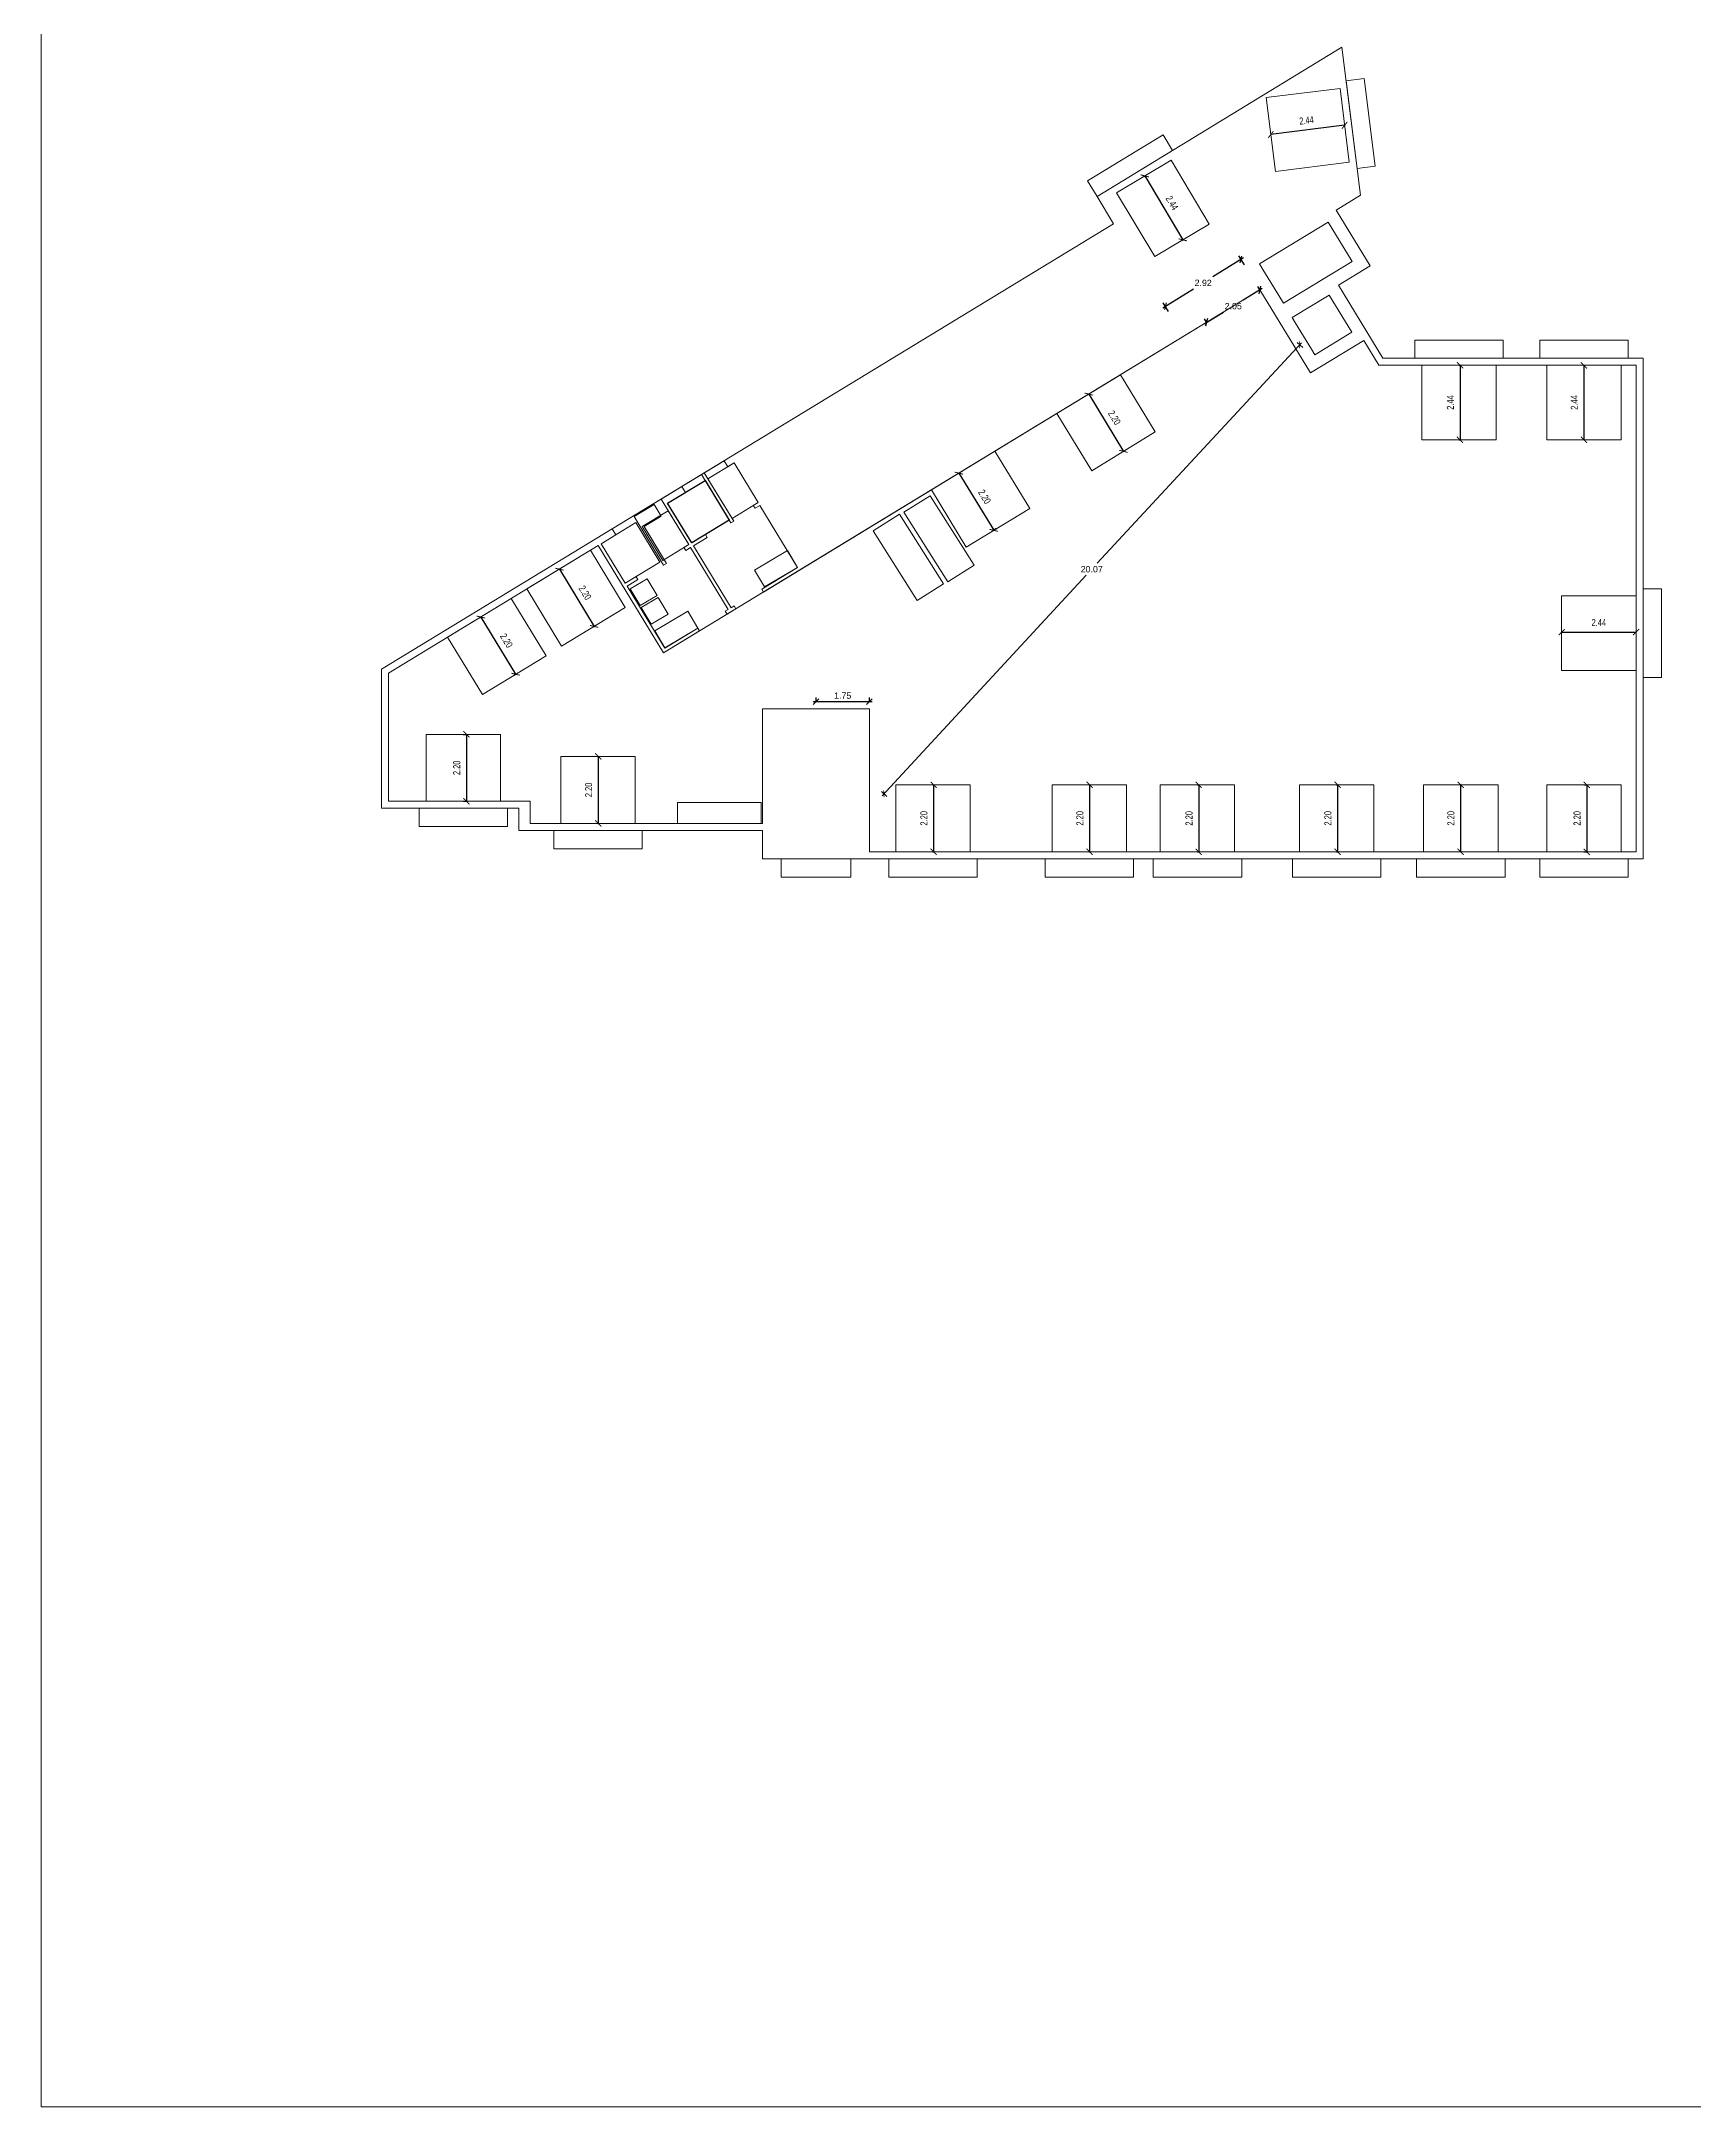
# Model space of a CAD drawing. Header units: metres. Extents: x 0 to 413, y 0 to 124.
# Drawn here: x 201.1 to 255.3, y 1.6 to 69.4 of the extents above; entities that cross this region are included whole.
import ezdxf

# ---------------------------------------------------------------- set-up
doc = ezdxf.new("R2010")
doc.units = ezdxf.units.M
doc.header["$LTSCALE"] = 0.5
doc.header["$MEASUREMENT"] = 0
for name, color, linetype in [('BLK_1_FLR_1_AC_ROOM_1', 117, 'Continuous'), ('BLK_1_FLR_1_BLT_UP_AREA', 1, 'Continuous'), ('BLK_1_FLR_1_CARPET_AREA', 10, 'Continuous'), ('BLK_1_FLR_1_CHAJJA', 6, 'Continuous'), ('BLK_1_FLR_1_EXIT_WIDTH_DOOR', 2, 'Continuous'), ('BLK_1_FLR_1_LIFT_1', 30, 'Continuous'), ('BLK_1_FLR_1_URINAL', 235, 'Continuous'), ('BLK_1_FLR_1_WATER_CLOSET', 223, 'Continuous'), ('BLK_1_FLR_1_WC_BATH', 223, 'Continuous'), ('BLK_1_FLR_2_CARPET_AREA', 10, 'Continuous'), ('DIM', 5, 'Continuous'), ('PATH_WAY', 7, 'Continuous')]:
    doc.layers.add(name, color=color, linetype=linetype)
for name, color, linetype, lineweight in [('BLK_1_FLR_1_ACROOM_1_LIGHT_VENTILATION_1', 232, 'Continuous', 0), ('BLK_1_FLR_1_ACROOM_1_LIGHT_VENTILATION_5', 232, 'Continuous', 0), ('BLK_1_FLR_1_DRINKING_WATER', 7, 'Continuous', 5), ('BLK_1_FLR_1_WASH', 243, 'Continuous', 5), ('DIST_EXIT', 7, 'Continuous', 0)]:
    doc.layers.add(name, color=color, linetype=linetype, lineweight=lineweight)
doc.styles.add('Arial-Bold', font='times.ttf')
doc.styles.add('DIM 100', font='ARIALN.TTF', dxfattribs={"width": 0.85, "height": 0.23})
doc.styles.add('SVN', font='arial.ttf')
doc.dimstyles.new('GRID DIM 400', dxfattribs={"dimscale": 0, "dimtxt": 0.8, "dimasz": 0.2, "dimexe": 0, "dimexo": 0, "dimgap": 0.2, "dimtad": 0, "dimlfac": -0.1, "dimzin": 1, "dimdsep": 46, "dimtxsty": 'DIM 100', "dimblk": 'ARCHTICK', "dimcen": 0, "dimclrd": 256, "dimclre": 252, "dimclrt": 4, "dimazin": 0, "dimtfac": 1, "dimtix": 1, "dimtofl": 0, "dimtmove": 2, "dimatfit": 0, "dimfxl": 0, "dimtolj": 1, "dimtzin": 0, "dimarcsym": 0})
doc.dimstyles.new('STY', dxfattribs={"dimscale": 0.9, "dimtxt": 0.23, "dimasz": 0.18, "dimexe": 0.15, "dimexo": 0.6, "dimgap": 0.1, "dimtad": 1, "dimtih": 1, "dimtoh": 1, "dimzin": 0, "dimdsep": 46, "dimtxsty": 'Arial-Bold', "dimblk": 'CLOSEDBLANK', "dimcen": 0.09375, "dimdle": 0.1, "dimse1": 1, "dimse2": 1, "dimadec": 0, "dimazin": 0, "dimtfac": 1, "dimtmove": 2, "dimatfit": 2, "dimfxl": 0, "dimtolj": 1, "dimtzin": 0, "dimarcsym": 0})

# ---------------------------------------------------------------- blocks, each defined once
blk = doc.blocks.new('_ArchTick')
at = {"layer": 'DIM', "color": 0, "const_width": 0.15}
blk.add_lwpolyline([(-0.5, -0.5), (0.5, 0.5)], dxfattribs=at)
blk = doc.blocks.new('*D194')
at = {"layer": 'Defpoints', "color": 0, "ltscale": 10}
for p in [(241.899, 59.844), (242.374, 59.405), (228.265, 45.122)]:
    blk.add_point(p, dxfattribs=at)
at = {"layer": 'DIST_EXIT', "color": 0, "lineweight": -2, "ltscale": 10}
for p, q in [((242.436, 59.471), (235.738, 52.239)), ((242.296, 59.478), (242.473, 59.313)), ((228.679, 44.616), (235.376, 51.848)), ((228.661, 44.755), (228.839, 44.591))]:
    blk.add_line(p, q, dxfattribs=at)
at = {"layer": 'DIST_EXIT', "color": 0, "lineweight": -2, "ltscale": 10, "xscale": 0.162, "yscale": 0.162, "zscale": 0.162}
for p, rotation in [((242.374, 59.405), 47.19690331991161), ((228.74, 44.683), 227.1969033199116)]:
    blk.add_blockref('_ArchTick', p, dxfattribs=dict(at, rotation=rotation))
at = {"layer": 'DIST_EXIT', "color": 0, "lineweight": 20, "ltscale": 10, "insert": (235.557, 52.044), "char_height": 0.207, "attachment_point": 5, "style": 'SVN'}
blk.add_mtext('\\A1;20.07', dxfattribs=at)
blk = doc.blocks.new('ARCHTICK')
at = {"color": 0, "const_width": 0.15}
blk.add_lwpolyline([(-0.5, -0.5), (0.5, 0.5)], dxfattribs=at)
blk = doc.blocks.new('_Oblique')
at = {"color": 0, "linetype": 'ByBlock', "lineweight": -2}
blk.add_line((-0.5, -0.5), (0.5, 0.5), dxfattribs=at)
blk = doc.blocks.new('*D195')
at = {"layer": 'BLK_1_FLR_1_EXIT_WIDTH_DOOR', "color": 0, "lineweight": -2, "ltscale": 10}
for p, q in [((226.425, 47.702), (228.355, 47.702)), ((226.515, 47.702), (226.515, 47.837)), ((228.265, 47.702), (228.265, 47.837))]:
    blk.add_line(p, q, dxfattribs=at)
at = {"layer": 'Defpoints', "color": 0, "ltscale": 10}
for p in [(226.515, 47.466), (228.265, 47.702), (228.265, 47.466)]:
    blk.add_point(p, dxfattribs=at)
at = {"layer": 'BLK_1_FLR_1_EXIT_WIDTH_DOOR', "color": 0, "lineweight": -2, "ltscale": 10, "xscale": 0.18, "yscale": 0.18, "zscale": 0.18, "rotation": 180}
blk.add_blockref('_Oblique', (226.515, 47.702), dxfattribs=at)
at = {"layer": 'BLK_1_FLR_1_EXIT_WIDTH_DOOR', "color": 0, "lineweight": -2, "ltscale": 10, "xscale": 0.18, "yscale": 0.18, "zscale": 0.18}
blk.add_blockref('_Oblique', (228.265, 47.702), dxfattribs=at)
at = {"layer": 'BLK_1_FLR_1_EXIT_WIDTH_DOOR', "color": 0, "lineweight": 20, "ltscale": 10, "insert": (227.39, 47.898), "char_height": 0.207, "attachment_point": 5, "style": 'SVN'}
blk.add_mtext('\\A1;1.75', dxfattribs=at)
blk = doc.blocks.new('*D197')
at = {"layer": 'BLK_1_FLR_1_EXIT_WIDTH_DOOR', "color": 0, "lineweight": -2, "ltscale": 10}
for p, q in [((241.149, 61.25), (240.519, 60.868)), ((241.072, 61.204), (241.002, 61.319)), ((239.245, 60.094), (239.875, 60.476)), ((239.322, 60.141), (239.252, 60.256))]:
    blk.add_line(p, q, dxfattribs=at)
at = {"layer": 'Defpoints', "color": 0, "ltscale": 10}
for p in [(241.072, 61.204), (239.322, 60.141), (239.322, 60.141)]:
    blk.add_point(p, dxfattribs=at)
at = {"layer": 'BLK_1_FLR_1_EXIT_WIDTH_DOOR', "color": 0, "lineweight": -2, "ltscale": 10, "xscale": 0.18, "yscale": 0.18, "zscale": 0.18}
for p, rotation in [((241.072, 61.204), 31.2707798518649), ((239.322, 60.141), 211.2707798518649)]:
    blk.add_blockref('_Oblique', p, dxfattribs=dict(at, rotation=rotation))
at = {"layer": 'BLK_1_FLR_1_EXIT_WIDTH_DOOR', "color": 0, "lineweight": 20, "ltscale": 10, "insert": (240.197, 60.672), "char_height": 0.207, "attachment_point": 5, "style": 'SVN'}
blk.add_mtext('\\A1;2.05', dxfattribs=at)
blk = doc.blocks.new('*D198')
at = {"layer": 'Defpoints', "color": 0, "ltscale": 10}
for p in [(241.062, 61.22), (237.968, 60.668), (238.575, 59.684)]:
    blk.add_point(p, dxfattribs=at)
at = {"layer": 'PATH_WAY', "color": 0, "lineweight": -2, "ltscale": 10}
for p, q in [((240.563, 62.028), (240.384, 62.319)), ((240.531, 62.251), (239.528, 61.632)), ((237.891, 60.621), (238.894, 61.24)), ((238.076, 60.492), (237.897, 60.783))]:
    blk.add_line(p, q, dxfattribs=at)
at = {"layer": 'PATH_WAY', "color": 0, "lineweight": -2, "ltscale": 10, "xscale": 0.162, "yscale": 0.162, "zscale": 0.162}
for p, rotation in [((240.455, 62.204), 31.69838170208049), ((237.968, 60.668), 211.6983817020805)]:
    blk.add_blockref('_Oblique', p, dxfattribs=dict(at, rotation=rotation))
at = {"layer": 'PATH_WAY', "color": 0, "lineweight": 20, "ltscale": 10, "insert": (239.211, 61.436), "char_height": 0.207, "attachment_point": 5, "style": 'SVN'}
blk.add_mtext('\\A1;2.92', dxfattribs=at)
blk = doc.blocks.new('*D216')
at = {"layer": 'BLK_1_FLR_1_ACROOM_1_LIGHT_VENTILATION_5', "color": 252, "lineweight": -2}
for p, q in [((214.949, 46.63), (215.051, 46.63)), ((214.949, 44.434), (215.051, 44.434))]:
    blk.add_line(p, q, dxfattribs=at)
at = {"layer": 'BLK_1_FLR_1_ACROOM_1_LIGHT_VENTILATION_5', "lineweight": -2}
blk.add_line((215.051, 46.63), (215.051, 44.434), dxfattribs=at)
at = {"layer": 'Defpoints', "color": 0}
for p in [(214.949, 46.63), (214.949, 44.434), (215.051, 44.434)]:
    blk.add_point(p, dxfattribs=at)
at = {"layer": 'BLK_1_FLR_1_ACROOM_1_LIGHT_VENTILATION_5', "lineweight": -2, "xscale": 0.2, "yscale": 0.2, "zscale": 0.2}
for p, rotation in [((215.051, 46.63), 90), ((215.051, 44.434), 270)]:
    blk.add_blockref('_ArchTick', p, dxfattribs=dict(at, rotation=rotation))
at = {"layer": 'BLK_1_FLR_1_ACROOM_1_LIGHT_VENTILATION_5', "lineweight": 20, "insert": (214.734, 45.532), "char_height": 0.23, "attachment_point": 5, "rotation": 90, "style": 'DIM 100'}
blk.add_mtext('\\A1;2.20', dxfattribs=at)
blk = doc.blocks.new('*D217')
at = {"layer": 'BLK_1_FLR_1_ACROOM_1_LIGHT_VENTILATION_5', "color": 252, "lineweight": -2}
for p, q in [((219.365, 45.906), (219.375, 45.906)), ((219.365, 43.71), (219.375, 43.71))]:
    blk.add_line(p, q, dxfattribs=at)
at = {"layer": 'BLK_1_FLR_1_ACROOM_1_LIGHT_VENTILATION_5', "lineweight": -2}
blk.add_line((219.375, 45.906), (219.375, 43.71), dxfattribs=at)
at = {"layer": 'Defpoints', "color": 0}
for p in [(219.365, 45.906), (219.365, 43.71), (219.375, 43.71)]:
    blk.add_point(p, dxfattribs=at)
at = {"layer": 'BLK_1_FLR_1_ACROOM_1_LIGHT_VENTILATION_5', "lineweight": -2, "xscale": 0.2, "yscale": 0.2, "zscale": 0.2}
for p, rotation in [((219.375, 45.906), 90), ((219.375, 43.71), 270)]:
    blk.add_blockref('_ArchTick', p, dxfattribs=dict(at, rotation=rotation))
at = {"layer": 'BLK_1_FLR_1_ACROOM_1_LIGHT_VENTILATION_5', "lineweight": 20, "insert": (219.058, 44.808), "char_height": 0.23, "attachment_point": 5, "rotation": 90, "style": 'DIM 100'}
blk.add_mtext('\\A1;2.20', dxfattribs=at)
blk = doc.blocks.new('*D218')
at = {"layer": 'BLK_1_FLR_1_ACROOM_1_LIGHT_VENTILATION_5', "color": 252, "lineweight": -2}
for p, q in [((230.35, 44.974), (230.371, 44.974)), ((230.35, 42.778), (230.371, 42.778))]:
    blk.add_line(p, q, dxfattribs=at)
at = {"layer": 'BLK_1_FLR_1_ACROOM_1_LIGHT_VENTILATION_5', "lineweight": -2}
blk.add_line((230.371, 44.974), (230.371, 42.778), dxfattribs=at)
at = {"layer": 'Defpoints', "color": 0}
for p in [(230.35, 44.974), (230.35, 42.778), (230.371, 42.778)]:
    blk.add_point(p, dxfattribs=at)
at = {"layer": 'BLK_1_FLR_1_ACROOM_1_LIGHT_VENTILATION_5', "lineweight": -2, "xscale": 0.2, "yscale": 0.2, "zscale": 0.2}
for p, rotation in [((230.371, 44.974), 90), ((230.371, 42.778), 270)]:
    blk.add_blockref('_ArchTick', p, dxfattribs=dict(at, rotation=rotation))
at = {"layer": 'BLK_1_FLR_1_ACROOM_1_LIGHT_VENTILATION_5', "lineweight": 20, "insert": (230.054, 43.876), "char_height": 0.23, "attachment_point": 5, "rotation": 90, "style": 'DIM 100'}
blk.add_mtext('\\A1;2.20', dxfattribs=at)
blk = doc.blocks.new('*D219')
at = {"layer": 'BLK_1_FLR_1_ACROOM_1_LIGHT_VENTILATION_5', "color": 252, "lineweight": -2}
for p, q in [((235.477, 44.974), (235.485, 44.974)), ((235.477, 42.778), (235.485, 42.778))]:
    blk.add_line(p, q, dxfattribs=at)
at = {"layer": 'BLK_1_FLR_1_ACROOM_1_LIGHT_VENTILATION_5', "lineweight": -2}
blk.add_line((235.485, 44.974), (235.485, 42.778), dxfattribs=at)
at = {"layer": 'Defpoints', "color": 0}
for p in [(235.477, 44.974), (235.477, 42.778), (235.485, 42.778)]:
    blk.add_point(p, dxfattribs=at)
at = {"layer": 'BLK_1_FLR_1_ACROOM_1_LIGHT_VENTILATION_5', "lineweight": -2, "xscale": 0.2, "yscale": 0.2, "zscale": 0.2}
for p, rotation in [((235.485, 44.974), 90), ((235.485, 42.778), 270)]:
    blk.add_blockref('_ArchTick', p, dxfattribs=dict(at, rotation=rotation))
at = {"layer": 'BLK_1_FLR_1_ACROOM_1_LIGHT_VENTILATION_5', "lineweight": 20, "insert": (235.167, 43.876), "char_height": 0.23, "attachment_point": 5, "rotation": 90, "style": 'DIM 100'}
blk.add_mtext('\\A1;2.20', dxfattribs=at)
blk = doc.blocks.new('*D220')
at = {"layer": 'BLK_1_FLR_1_ACROOM_1_LIGHT_VENTILATION_5', "color": 252, "lineweight": -2}
for p, q in [((239.023, 44.974), (239.064, 44.974)), ((239.023, 42.778), (239.064, 42.778))]:
    blk.add_line(p, q, dxfattribs=at)
at = {"layer": 'BLK_1_FLR_1_ACROOM_1_LIGHT_VENTILATION_5', "lineweight": -2}
blk.add_line((239.064, 44.974), (239.064, 42.778), dxfattribs=at)
at = {"layer": 'Defpoints', "color": 0}
for p in [(239.023, 44.974), (239.023, 42.778), (239.064, 42.778)]:
    blk.add_point(p, dxfattribs=at)
at = {"layer": 'BLK_1_FLR_1_ACROOM_1_LIGHT_VENTILATION_5', "lineweight": -2, "xscale": 0.2, "yscale": 0.2, "zscale": 0.2}
for p, rotation in [((239.064, 44.974), 90), ((239.064, 42.778), 270)]:
    blk.add_blockref('_ArchTick', p, dxfattribs=dict(at, rotation=rotation))
at = {"layer": 'BLK_1_FLR_1_ACROOM_1_LIGHT_VENTILATION_5', "lineweight": 20, "insert": (238.747, 43.876), "char_height": 0.23, "attachment_point": 5, "rotation": 90, "style": 'DIM 100'}
blk.add_mtext('\\A1;2.20', dxfattribs=at)
blk = doc.blocks.new('*D221')
at = {"layer": 'BLK_1_FLR_1_ACROOM_1_LIGHT_VENTILATION_5', "color": 252, "lineweight": -2}
for p, q in [((243.587, 44.974), (243.617, 44.974)), ((243.587, 42.778), (243.617, 42.778))]:
    blk.add_line(p, q, dxfattribs=at)
at = {"layer": 'BLK_1_FLR_1_ACROOM_1_LIGHT_VENTILATION_5', "lineweight": -2}
blk.add_line((243.617, 44.974), (243.617, 42.778), dxfattribs=at)
at = {"layer": 'Defpoints', "color": 0}
for p in [(243.587, 44.974), (243.587, 42.778), (243.617, 42.778)]:
    blk.add_point(p, dxfattribs=at)
at = {"layer": 'BLK_1_FLR_1_ACROOM_1_LIGHT_VENTILATION_5', "lineweight": -2, "xscale": 0.2, "yscale": 0.2, "zscale": 0.2}
for p, rotation in [((243.617, 44.974), 90), ((243.617, 42.778), 270)]:
    blk.add_blockref('_ArchTick', p, dxfattribs=dict(at, rotation=rotation))
at = {"layer": 'BLK_1_FLR_1_ACROOM_1_LIGHT_VENTILATION_5', "lineweight": 20, "insert": (243.3, 43.876), "char_height": 0.23, "attachment_point": 5, "rotation": 90, "style": 'DIM 100'}
blk.add_mtext('\\A1;2.20', dxfattribs=at)
blk = doc.blocks.new('*D222')
at = {"layer": 'BLK_1_FLR_1_ACROOM_1_LIGHT_VENTILATION_5', "color": 252, "lineweight": -2}
for p, q in [((247.66, 44.974), (247.652, 44.974)), ((247.66, 42.778), (247.652, 42.778))]:
    blk.add_line(p, q, dxfattribs=at)
at = {"layer": 'BLK_1_FLR_1_ACROOM_1_LIGHT_VENTILATION_5', "lineweight": -2}
blk.add_line((247.652, 44.974), (247.652, 42.778), dxfattribs=at)
at = {"layer": 'Defpoints', "color": 0}
for p in [(247.66, 44.974), (247.652, 42.778), (247.66, 42.778)]:
    blk.add_point(p, dxfattribs=at)
at = {"layer": 'BLK_1_FLR_1_ACROOM_1_LIGHT_VENTILATION_5', "lineweight": -2, "xscale": 0.2, "yscale": 0.2, "zscale": 0.2}
for p, rotation in [((247.652, 44.974), 90), ((247.652, 42.778), 270)]:
    blk.add_blockref('_ArchTick', p, dxfattribs=dict(at, rotation=rotation))
at = {"layer": 'BLK_1_FLR_1_ACROOM_1_LIGHT_VENTILATION_5', "lineweight": 20, "insert": (247.335, 43.876), "char_height": 0.23, "attachment_point": 5, "rotation": 90, "style": 'DIM 100'}
blk.add_mtext('\\A1;2.20', dxfattribs=at)
blk = doc.blocks.new('*D223')
at = {"layer": 'BLK_1_FLR_1_ACROOM_1_LIGHT_VENTILATION_5', "color": 252, "lineweight": -2}
for p, q in [((251.697, 44.974), (251.789, 44.974)), ((251.697, 42.778), (251.789, 42.778))]:
    blk.add_line(p, q, dxfattribs=at)
at = {"layer": 'BLK_1_FLR_1_ACROOM_1_LIGHT_VENTILATION_5', "lineweight": -2}
blk.add_line((251.789, 44.974), (251.789, 42.778), dxfattribs=at)
at = {"layer": 'Defpoints', "color": 0}
for p in [(251.697, 44.974), (251.697, 42.778), (251.789, 42.778)]:
    blk.add_point(p, dxfattribs=at)
at = {"layer": 'BLK_1_FLR_1_ACROOM_1_LIGHT_VENTILATION_5', "lineweight": -2, "xscale": 0.2, "yscale": 0.2, "zscale": 0.2}
for p, rotation in [((251.789, 44.974), 90), ((251.789, 42.778), 270)]:
    blk.add_blockref('_ArchTick', p, dxfattribs=dict(at, rotation=rotation))
at = {"layer": 'BLK_1_FLR_1_ACROOM_1_LIGHT_VENTILATION_5', "lineweight": 20, "insert": (251.472, 43.876), "char_height": 0.23, "attachment_point": 5, "rotation": 90, "style": 'DIM 100'}
blk.add_mtext('\\A1;2.20', dxfattribs=at)
blk = doc.blocks.new('*D224')
at = {"layer": 'BLK_1_FLR_1_ACROOM_1_LIGHT_VENTILATION_5', "color": 252, "lineweight": -2}
for p, q in [((250.965, 49.948), (250.965, 49.983)), ((253.405, 49.948), (253.405, 49.983))]:
    blk.add_line(p, q, dxfattribs=at)
at = {"layer": 'BLK_1_FLR_1_ACROOM_1_LIGHT_VENTILATION_5', "lineweight": -2}
blk.add_line((250.965, 49.983), (253.405, 49.983), dxfattribs=at)
at = {"layer": 'Defpoints', "color": 0}
for p in [(250.965, 49.948), (253.405, 49.983), (253.405, 49.948)]:
    blk.add_point(p, dxfattribs=at)
at = {"layer": 'BLK_1_FLR_1_ACROOM_1_LIGHT_VENTILATION_5', "lineweight": -2, "xscale": 0.2, "yscale": 0.2, "zscale": 0.2, "rotation": 180}
blk.add_blockref('_ArchTick', (250.965, 49.983), dxfattribs=at)
at = {"layer": 'BLK_1_FLR_1_ACROOM_1_LIGHT_VENTILATION_5', "lineweight": -2, "xscale": 0.2, "yscale": 0.2, "zscale": 0.2}
blk.add_blockref('_ArchTick', (253.405, 49.983), dxfattribs=at)
at = {"layer": 'BLK_1_FLR_1_ACROOM_1_LIGHT_VENTILATION_5', "lineweight": 20, "insert": (252.185, 50.299), "char_height": 0.23, "attachment_point": 5, "style": 'DIM 100'}
blk.add_mtext('\\A1;2.44', dxfattribs=at)
blk = doc.blocks.new('*D225')
at = {"layer": 'BLK_1_FLR_1_ACROOM_1_LIGHT_VENTILATION_5', "lineweight": -2}
blk.add_line((251.697, 58.731), (251.697, 56.291), dxfattribs=at)
at = {"layer": 'Defpoints', "color": 0}
for p in [(251.697, 58.731), (251.697, 56.291), (251.697, 56.291)]:
    blk.add_point(p, dxfattribs=at)
at = {"layer": 'BLK_1_FLR_1_ACROOM_1_LIGHT_VENTILATION_5', "lineweight": -2, "xscale": 0.2, "yscale": 0.2, "zscale": 0.2}
for p, rotation in [((251.697, 58.731), 90), ((251.697, 56.291), 270)]:
    blk.add_blockref('_ArchTick', p, dxfattribs=dict(at, rotation=rotation))
at = {"layer": 'BLK_1_FLR_1_ACROOM_1_LIGHT_VENTILATION_5', "lineweight": 20, "insert": (251.381, 57.511), "char_height": 0.23, "attachment_point": 5, "rotation": 90, "style": 'DIM 100'}
blk.add_mtext('\\A1;2.44', dxfattribs=at)
blk = doc.blocks.new('*D226')
at = {"layer": 'BLK_1_FLR_1_ACROOM_1_LIGHT_VENTILATION_5', "color": 252, "lineweight": -2}
for p, q in [((247.6, 58.731), (247.633, 58.731)), ((247.6, 56.291), (247.633, 56.291))]:
    blk.add_line(p, q, dxfattribs=at)
at = {"layer": 'BLK_1_FLR_1_ACROOM_1_LIGHT_VENTILATION_5', "lineweight": -2}
blk.add_line((247.633, 58.731), (247.633, 56.291), dxfattribs=at)
at = {"layer": 'Defpoints', "color": 0}
for p in [(247.6, 58.731), (247.6, 56.291), (247.633, 56.291)]:
    blk.add_point(p, dxfattribs=at)
at = {"layer": 'BLK_1_FLR_1_ACROOM_1_LIGHT_VENTILATION_5', "lineweight": -2, "xscale": 0.2, "yscale": 0.2, "zscale": 0.2}
for p, rotation in [((247.633, 58.731), 90), ((247.633, 56.291), 270)]:
    blk.add_blockref('_ArchTick', p, dxfattribs=dict(at, rotation=rotation))
at = {"layer": 'BLK_1_FLR_1_ACROOM_1_LIGHT_VENTILATION_5', "lineweight": 20, "insert": (247.317, 57.511), "char_height": 0.23, "attachment_point": 5, "rotation": 90, "style": 'DIM 100'}
blk.add_mtext('\\A1;2.44', dxfattribs=at)
blk = doc.blocks.new('*D227')
at = {"layer": 'BLK_1_FLR_1_ACROOM_1_LIGHT_VENTILATION_5', "lineweight": -2}
blk.add_line((235.457, 57.786), (236.598, 55.91), dxfattribs=at)
at = {"layer": 'Defpoints', "color": 0}
for p in [(235.457, 57.786), (236.598, 55.91), (236.598, 55.91)]:
    blk.add_point(p, dxfattribs=at)
at = {"layer": 'BLK_1_FLR_1_ACROOM_1_LIGHT_VENTILATION_5', "lineweight": -2, "xscale": 0.2, "yscale": 0.2, "zscale": 0.2}
for p, rotation in [((235.457, 57.786), 121.3227133458364), ((236.598, 55.91), 301.3227133458363)]:
    blk.add_blockref('_ArchTick', p, dxfattribs=dict(at, rotation=rotation))
at = {"layer": 'BLK_1_FLR_1_ACROOM_1_LIGHT_VENTILATION_5', "lineweight": 20, "insert": (236.299, 57.013), "char_height": 0.23, "attachment_point": 5, "rotation": 301.32271, "style": 'DIM 100'}
blk.add_mtext('\\A1;2.20', dxfattribs=at)
blk = doc.blocks.new('*D228')
at = {"layer": 'BLK_1_FLR_1_ACROOM_1_LIGHT_VENTILATION_5', "color": 252, "lineweight": -2}
for p, q in [((231.295, 55.254), (231.199, 55.195)), ((232.436, 53.378), (232.341, 53.32))]:
    blk.add_line(p, q, dxfattribs=at)
at = {"layer": 'BLK_1_FLR_1_ACROOM_1_LIGHT_VENTILATION_5', "lineweight": -2}
blk.add_line((231.199, 55.195), (232.341, 53.32), dxfattribs=at)
at = {"layer": 'Defpoints', "color": 0}
for p in [(231.295, 55.254), (232.341, 53.32), (232.436, 53.378)]:
    blk.add_point(p, dxfattribs=at)
at = {"layer": 'BLK_1_FLR_1_ACROOM_1_LIGHT_VENTILATION_5', "lineweight": -2, "xscale": 0.2, "yscale": 0.2, "zscale": 0.2}
for p, rotation in [((231.199, 55.195), 121.3227133457809), ((232.341, 53.32), 301.3227133457809)]:
    blk.add_blockref('_ArchTick', p, dxfattribs=dict(at, rotation=rotation))
at = {"layer": 'BLK_1_FLR_1_ACROOM_1_LIGHT_VENTILATION_5', "lineweight": 20, "insert": (232.041, 54.423), "char_height": 0.23, "attachment_point": 5, "rotation": 301.32271, "style": 'DIM 100'}
blk.add_mtext('\\A1;2.20', dxfattribs=at)
blk = doc.blocks.new('*D229')
at = {"layer": 'BLK_1_FLR_1_ACROOM_1_LIGHT_VENTILATION_5', "color": 252, "lineweight": -2}
for p, q in [((218.074, 52.031), (218.099, 52.046)), ((219.216, 50.155), (219.241, 50.17))]:
    blk.add_line(p, q, dxfattribs=at)
at = {"layer": 'BLK_1_FLR_1_ACROOM_1_LIGHT_VENTILATION_5', "lineweight": -2}
blk.add_line((218.099, 52.046), (219.241, 50.17), dxfattribs=at)
at = {"layer": 'Defpoints', "color": 0}
for p in [(218.074, 52.031), (219.216, 50.155), (219.241, 50.17)]:
    blk.add_point(p, dxfattribs=at)
at = {"layer": 'BLK_1_FLR_1_ACROOM_1_LIGHT_VENTILATION_5', "lineweight": -2, "xscale": 0.2, "yscale": 0.2, "zscale": 0.2}
for p, rotation in [((218.099, 52.046), 121.3227133457897), ((219.241, 50.17), 301.3227133457897)]:
    blk.add_blockref('_ArchTick', p, dxfattribs=dict(at, rotation=rotation))
at = {"layer": 'BLK_1_FLR_1_ACROOM_1_LIGHT_VENTILATION_5', "lineweight": 20, "insert": (218.941, 51.273), "char_height": 0.23, "attachment_point": 5, "rotation": 301.32271, "style": 'DIM 100'}
blk.add_mtext('\\A1;2.20', dxfattribs=at)
blk = doc.blocks.new('*D230')
at = {"layer": 'BLK_1_FLR_1_ACROOM_1_LIGHT_VENTILATION_5', "color": 252, "lineweight": -2}
for p, q in [((215.477, 50.451), (215.521, 50.477)), ((216.619, 48.575), (216.662, 48.601))]:
    blk.add_line(p, q, dxfattribs=at)
at = {"layer": 'BLK_1_FLR_1_ACROOM_1_LIGHT_VENTILATION_5', "lineweight": -2}
blk.add_line((215.521, 50.477), (216.662, 48.601), dxfattribs=at)
at = {"layer": 'Defpoints', "color": 0}
for p in [(215.477, 50.451), (216.619, 48.575), (216.662, 48.601)]:
    blk.add_point(p, dxfattribs=at)
at = {"layer": 'BLK_1_FLR_1_ACROOM_1_LIGHT_VENTILATION_5', "lineweight": -2, "xscale": 0.2, "yscale": 0.2, "zscale": 0.2}
for p, rotation in [((215.521, 50.477), 121.3227133458302), ((216.662, 48.601), 301.3227133458302)]:
    blk.add_blockref('_ArchTick', p, dxfattribs=dict(at, rotation=rotation))
at = {"layer": 'BLK_1_FLR_1_ACROOM_1_LIGHT_VENTILATION_5', "lineweight": 20, "insert": (216.363, 49.704), "char_height": 0.23, "attachment_point": 5, "rotation": 301.32271, "style": 'DIM 100'}
blk.add_mtext('\\A1;2.20', dxfattribs=at)
blk = doc.blocks.new('*D231')
at = {"layer": 'BLK_1_FLR_1_ACROOM_1_LIGHT_VENTILATION_5', "color": 252, "lineweight": -2}
for p, q in [((237.263, 64.923), (237.297, 64.943)), ((238.511, 62.826), (238.545, 62.846))]:
    blk.add_line(p, q, dxfattribs=at)
at = {"layer": 'BLK_1_FLR_1_ACROOM_1_LIGHT_VENTILATION_5', "lineweight": -2}
blk.add_line((237.297, 64.943), (238.545, 62.846), dxfattribs=at)
at = {"layer": 'Defpoints', "color": 0}
for p in [(237.263, 64.923), (238.511, 62.826), (238.545, 62.846)]:
    blk.add_point(p, dxfattribs=at)
at = {"layer": 'BLK_1_FLR_1_ACROOM_1_LIGHT_VENTILATION_5', "lineweight": -2, "xscale": 0.2, "yscale": 0.2, "zscale": 0.2}
for p, rotation in [((237.297, 64.943), 120.7642047032649), ((238.545, 62.846), 300.7642047032649)]:
    blk.add_blockref('_ArchTick', p, dxfattribs=dict(at, rotation=rotation))
at = {"layer": 'BLK_1_FLR_1_ACROOM_1_LIGHT_VENTILATION_5', "lineweight": 20, "insert": (238.192, 64.056), "char_height": 0.23, "attachment_point": 5, "rotation": 300.7642, "style": 'DIM 100'}
blk.add_mtext('\\A1;2.44', dxfattribs=at)
blk = doc.blocks.new('*D232')
at = {"layer": 'BLK_1_FLR_1_ACROOM_1_LIGHT_VENTILATION_5', "lineweight": -2}
blk.add_line((243.849, 66.602), (241.428, 66.299), dxfattribs=at)
at = {"layer": 'Defpoints', "color": 0}
for p in [(243.849, 66.602), (241.428, 66.299), (241.428, 66.299)]:
    blk.add_point(p, dxfattribs=at)
at = {"layer": 'BLK_1_FLR_1_ACROOM_1_LIGHT_VENTILATION_5', "lineweight": -2, "xscale": 0.2, "yscale": 0.2, "zscale": 0.2}
for p, rotation in [((241.428, 66.299), 187.1255677905546), ((243.849, 66.602), 7.125567790554648)]:
    blk.add_blockref('_ArchTick', p, dxfattribs=dict(at, rotation=rotation))
at = {"layer": 'BLK_1_FLR_1_ACROOM_1_LIGHT_VENTILATION_5', "lineweight": 20, "insert": (242.6, 66.764), "char_height": 0.23, "attachment_point": 5, "rotation": 7.12557, "style": 'DIM 100'}
blk.add_mtext('\\A1;2.44', dxfattribs=at)

msp = doc.modelspace()

# ---------------------------------------------------------------- linework, layer by layer
at = {"color": 5, "lineweight": 20, "ltscale": 0.5}
msp.add_lwpolyline([(201.111, 123.589), (413.182, 123.589), (413.182, 1.627), (201.111, 1.627)], close=True, dxfattribs=at)
at = {"layer": 'BLK_1_FLR_1_AC_ROOM_1', "color": 2, "lineweight": 20}
msp.add_lwpolyline([(217.145, 43.71), (217.145, 44.434), (212.496, 44.434), (212.496, 48.636), (219.376, 52.823), (221.517, 49.304), (241.072, 61.204), (242.727, 58.485), (244.477, 59.55), (244.975, 58.731), (253.405, 58.731), (253.405, 42.778), (228.265, 42.778), (228.265, 47.466), (224.765, 47.466), (224.765, 43.71)], close=True, dxfattribs=at)
at = {"layer": 'BLK_1_FLR_1_ACROOM_1_LIGHT_VENTILATION_1', "lineweight": 20}
for points in [[(241.58, 65.089), (241.277, 67.51), (243.698, 67.812), (244.001, 65.391), (241.58, 65.089)], [(237.622, 62.297), (236.37, 64.391), (238.156, 65.455), (239.408, 63.36), (237.622, 62.297)], [(234.414, 57.152), (236.499, 58.421), (237.64, 56.545), (235.556, 55.276), (234.414, 57.152)], [(246.38, 56.291), (246.38, 58.731), (248.82, 58.731), (248.82, 56.291), (246.38, 56.291)], [(250.477, 56.291), (250.477, 58.731), (252.917, 58.731), (252.917, 56.291), (250.477, 56.291)], [(230.297, 54.647), (232.382, 55.915), (233.523, 54.039), (231.439, 52.771), (230.297, 54.647)], [(217.032, 51.397), (219.116, 52.665), (220.258, 50.789), (218.173, 49.521), (217.032, 51.397)], [(214.435, 49.816), (216.519, 51.085), (217.661, 49.209), (215.577, 47.941), (214.435, 49.816)], [(250.965, 51.168), (253.405, 51.168), (253.405, 48.728), (250.965, 48.728), (250.965, 51.168)], [(213.729, 46.63), (216.169, 46.63), (216.169, 44.434), (213.729, 44.434), (213.729, 46.63)], [(218.145, 45.906), (220.585, 45.906), (220.585, 43.71), (218.145, 43.71), (218.145, 45.906)], [(229.13, 44.974), (231.57, 44.974), (231.57, 42.778), (229.13, 42.778), (229.13, 44.974)], [(234.257, 44.974), (236.697, 44.974), (236.697, 42.778), (234.257, 42.778), (234.257, 44.974)], [(237.803, 44.974), (240.243, 44.974), (240.243, 42.778), (237.803, 42.778), (237.803, 44.974)], [(242.367, 44.974), (244.807, 44.974), (244.807, 42.778), (242.367, 42.778), (242.367, 44.974)], [(246.44, 44.974), (248.88, 44.974), (248.88, 42.778), (246.44, 42.778), (246.44, 44.974)], [(250.477, 44.974), (252.917, 44.974), (252.917, 42.778), (250.477, 42.778), (250.477, 44.974)]]:
    msp.add_lwpolyline(points, close=True, dxfattribs=at)
at = {"layer": 'BLK_1_FLR_1_BLT_UP_AREA', "color": 18, "lineweight": 20}
msp.add_lwpolyline([(212.266, 44.204), (212.266, 48.766), (236.274, 63.376), (235.729, 64.271), (243.762, 69.159), (244.368, 64.307), (243.573, 63.823), (244.686, 61.995), (243.644, 61.361), (245.105, 58.961), (253.635, 58.961), (253.635, 42.548), (224.765, 42.548), (224.765, 43.48), (216.765, 43.48), (216.765, 44.204)], close=True, dxfattribs=at)
at = {"layer": 'BLK_1_FLR_1_CARPET_AREA', "color": 5, "lineweight": 20, "ltscale": 0.5}
for points in [[(223.502, 55.603), (223.621, 55.407), (223.826, 55.532), (224.616, 54.233), (224.457, 54.136), (224.514, 54.042), (224.674, 54.139), (225.911, 52.106), (224.733, 51.389), (224.79, 51.295), (241.072, 61.204), (242.727, 58.485), (244.477, 59.55), (244.975, 58.731), (253.405, 58.731), (253.405, 42.778), (228.265, 42.778), (228.265, 47.466), (224.765, 47.466), (224.765, 43.71), (217.145, 43.71), (217.145, 44.434), (212.496, 44.434), (212.496, 48.636), (219.376, 52.823), (221.517, 49.304), (222.695, 50.02), (222.638, 50.114), (221.554, 49.455), (220.317, 51.488), (220.676, 51.706), (220.619, 51.8), (220.26, 51.582), (219.47, 52.88), (219.952, 53.174), (219.833, 53.371)], [(222.114, 54.759), (222.233, 54.562), (221.648, 54.206), (222.438, 52.908), (222.891, 53.183), (222.948, 53.089), (222.495, 52.814), (223.733, 50.78), (223.83, 50.84), (223.887, 50.746), (223.598, 50.57), (223.541, 50.664), (223.639, 50.723), (222.401, 52.756), (222.242, 52.659), (222.184, 52.753), (222.344, 52.85), (221.434, 54.345)]]:
    msp.add_lwpolyline(points, close=True, dxfattribs=at)
at = {"layer": 'BLK_1_FLR_1_CHAJJA', "lineweight": 20}
for points in [[(243.899, 68.063), (244.258, 65.186), (244.854, 65.26), (244.494, 68.138)], [(235.418, 64.777), (235.73, 64.265), (238.207, 65.772), (237.895, 66.285), (235.418, 64.777)], [(246.15, 59.561), (249.05, 59.561), (249.05, 58.961), (246.15, 58.961)], [(250.247, 59.561), (253.147, 59.561), (253.147, 58.961), (250.247, 58.961)], [(253.635, 48.498), (254.235, 48.498), (254.235, 51.398), (254.235, 51.398), (253.635, 51.398)], [(253.635, 51.398), (254.235, 51.398), (254.235, 48.498), (253.635, 48.498)], [(213.499, 44.204), (216.399, 44.204), (216.399, 43.604), (213.499, 43.604)], [(217.915, 43.48), (220.815, 43.48), (220.815, 42.88), (217.915, 42.88)], [(225.37, 42.548), (225.37, 41.948), (227.66, 41.948), (227.66, 41.948), (227.66, 42.548)], [(225.37, 42.548), (227.66, 42.548), (227.66, 41.948), (225.37, 41.948)], [(228.9, 42.548), (231.8, 42.548), (231.8, 41.948), (228.9, 41.948)], [(234.027, 42.548), (236.927, 42.548), (236.927, 41.948), (234.027, 41.948)], [(237.573, 42.548), (240.473, 42.548), (240.473, 41.948), (237.573, 41.948)], [(242.137, 42.548), (245.037, 42.548), (245.037, 41.948), (242.137, 41.948)], [(246.21, 42.548), (249.11, 42.548), (249.11, 41.948), (246.21, 41.948)], [(250.247, 42.548), (253.147, 42.548), (253.147, 41.948), (250.247, 41.948)]]:
    msp.add_lwpolyline(points, close=True, dxfattribs=at)
at = {"layer": 'BLK_1_FLR_1_DRINKING_WATER', "color": 7, "lineweight": 20, "ltscale": 0.5}
for points in [[(229.397, 53.915), (230.255, 54.456), (231.696, 52.173), (230.837, 51.631), (229.397, 53.915)], [(228.392, 53.304), (229.251, 53.846), (230.692, 51.562), (229.833, 51.02), (228.392, 53.304)]]:
    msp.add_lwpolyline(points, close=True, dxfattribs=at)
at = {"layer": 'BLK_1_FLR_1_LIFT_1', "lineweight": 20}
for points in [[(244.096, 62.14), (243.311, 63.43), (241.056, 62.057), (241.168, 61.874), (241.688, 61.019), (241.841, 60.767)], [(243.339, 61.035), (242.127, 60.298), (242.239, 60.114), (242.759, 59.26), (242.87, 59.076), (244.082, 59.814)]]:
    msp.add_lwpolyline(points, close=True, dxfattribs=at)
at = {"layer": 'BLK_1_FLR_1_URINAL', "color": 235, "lineweight": 20, "ltscale": 0.5}
for points in [[(220.98, 51.73), (220.421, 51.401), (220.746, 50.851), (221.304, 51.18), (220.98, 51.73)], [(221.34, 51.118), (220.782, 50.789), (221.106, 50.238), (221.665, 50.567), (221.34, 51.118)]]:
    msp.add_lwpolyline(points, close=True, dxfattribs=at)
at = {"layer": 'BLK_1_FLR_1_WASH', "color": 55, "lineweight": 20}
for points in [[(224.497, 52.018), (224.828, 51.462), (225.911, 52.106), (225.58, 52.663), (224.497, 52.018)], [(221.224, 50.027), (221.555, 49.47), (222.638, 50.114), (222.307, 50.671), (221.224, 50.027)]]:
    msp.add_lwpolyline(points, close=True, dxfattribs=at)
at = {"layer": 'BLK_1_FLR_1_WASH', "color": 56, "lineweight": 20}
msp.add_lwpolyline([(221.976, 44.394), (224.712, 44.394), (224.712, 43.71), (221.976, 43.71), (221.976, 44.394)], close=True, dxfattribs=at)
at = {"layer": 'BLK_1_FLR_1_WATER_CLOSET', "color": 2, "lineweight": 20, "ltscale": 400}
for points in [[(224.616, 54.233), (223.762, 53.713), (222.972, 55.012), (223.826, 55.532)], [(222.344, 52.85), (221.49, 52.33), (220.814, 53.441), (221.668, 53.961)]]:
    msp.add_lwpolyline(points, close=True, dxfattribs=at)
at = {"layer": 'BLK_1_FLR_1_WATER_CLOSET', "color": 1, "lineweight": 20, "ltscale": 400}
msp.add_lwpolyline([(219.47, 52.88), (220.606, 53.572), (221.396, 52.273), (220.26, 51.582)], close=True, dxfattribs=at)
at = {"layer": 'BLK_1_FLR_1_WC_BATH', "color": 2}
msp.add_lwpolyline([(221.648, 54.206), (222.878, 54.955), (223.668, 53.656), (222.438, 52.908)], close=True, dxfattribs=at)
at = {"layer": 'BLK_1_FLR_2_CARPET_AREA', "color": 5, "lineweight": 20, "ltscale": 0.5}
for points in [[(222.758, 55.151), (222.852, 55.208), (223.819, 53.619), (223.725, 53.562)], [(221.207, 54.169), (221.442, 53.785), (220.877, 53.441), (221.61, 52.236), (221.516, 52.179), (220.549, 53.768)]]:
    msp.add_lwpolyline(points, close=True, dxfattribs=at)

# ---------------------------------------------------------------- dimensions: what is measured, and where the dimension line sits
at = {"layer": 'BLK_1_FLR_1_ACROOM_1_LIGHT_VENTILATION_5', "lineweight": 20}
for p1, p2, distance, picture, middle in [((243.849, 66.602), (241.428, 66.299), 0, '*D232', (242.6, 66.764)), ((237.263, 64.923), (238.511, 62.826), 0.039, '*D231', (238.192, 64.056)), ((247.6, 58.731), (247.6, 56.291), 0.033, '*D226', (247.317, 57.511)), ((251.697, 58.731), (251.697, 56.291), 0, '*D225', (251.381, 57.511)), ((235.457, 57.786), (236.598, 55.91), 0, '*D227', (236.299, 57.013)), ((231.295, 55.254), (232.436, 53.378), -0.112, '*D228', (232.041, 54.423)), ((218.074, 52.031), (219.216, 50.155), 0.029, '*D229', (218.941, 51.273)), ((215.477, 50.451), (216.619, 48.575), 0.051, '*D230', (216.363, 49.704)), ((250.965, 49.948), (253.405, 49.948), 0.035, '*D224', (252.185, 50.299)), ((214.949, 46.63), (214.949, 44.434), 0.102, '*D216', (214.734, 45.532)), ((219.365, 45.906), (219.365, 43.71), 0.01, '*D217', (219.058, 44.808)), ((230.35, 44.974), (230.35, 42.778), 0.021, '*D218', (230.054, 43.876)), ((235.477, 44.974), (235.477, 42.778), 0.008, '*D219', (235.167, 43.876)), ((239.023, 44.974), (239.023, 42.778), 0.042, '*D220', (238.747, 43.876)), ((243.587, 44.974), (243.587, 42.778), 0.03, '*D221', (243.3, 43.876)), ((247.66, 44.974), (247.66, 42.778), -0.007, '*D222', (247.335, 43.876)), ((251.697, 44.974), (251.697, 42.778), 0.092, '*D223', (251.472, 43.876))]:
    dim = msp.add_aligned_dim(p1=p1, p2=p2, distance=distance, dimstyle='GRID DIM 400', override={"dimscale": 1, "dimtxt": 0.23, "dimtad": 1, "dimtoh": 1, "dimclrt": 256, "dimtmove": 0}, dxfattribs=at)
    dim.commit()
    dim.dimension.update_dxf_attribs({"geometry": picture, "text_midpoint": middle})
at = {"layer": 'BLK_1_FLR_1_EXIT_WIDTH_DOOR', "lineweight": 20, "ltscale": 10}
for p1, p2, distance, picture, middle in [((241.072, 61.204), (239.322, 60.141), 0, '*D197', (240.197, 60.672)), ((226.515, 47.466), (228.265, 47.466), 0.236, '*D195', (227.39, 47.898))]:
    dim = msp.add_aligned_dim(p1=p1, p2=p2, distance=distance, dimstyle='STY', override={"dimasz": 0.2, "dimtxsty": 'SVN', "dimblk1": 'Oblique', "dimblk2": 'Oblique', "dimsah": 1, "dimse1": 0, "dimse2": 0, "dimfxl": 0.23, "dimfxlon": 1, "dimtfill": 1, "dimarcsym": 1}, dxfattribs=at)
    dim.commit()
    dim.dimension.update_dxf_attribs({"geometry": picture, "text_midpoint": middle})
at = {"layer": 'DIST_EXIT', "lineweight": 20, "ltscale": 10}
dim = msp.add_aligned_dim(p1=(228.265, 45.122), p2=(241.899, 59.844), distance=-0.647, dimstyle='STY', override={"dimtxsty": 'SVN', "dimblk1": 'ArchTick', "dimblk2": 'ArchTick', "dimsah": 1, "dimse1": 0, "dimse2": 0, "dimfxl": 0.23, "dimfxlon": 1, "dimtfill": 1, "dimarcsym": 1}, dxfattribs=at)
dim.commit()
dim.dimension.update_dxf_attribs({"geometry": '*D194', "text_midpoint": (235.557, 52.044)})
at = {"layer": 'PATH_WAY', "color": 4, "lineweight": 20, "ltscale": 10}
dim = msp.add_aligned_dim(p1=(241.062, 61.22), p2=(238.575, 59.684), distance=-1.156, dimstyle='STY', override={"dimtxsty": 'SVN', "dimblk1": 'Oblique', "dimblk2": 'Oblique', "dimsah": 1, "dimse1": 0, "dimse2": 0, "dimfxl": 0.23, "dimfxlon": 1, "dimtfill": 1, "dimarcsym": 1}, dxfattribs=at)
dim.commit()
dim.dimension.update_dxf_attribs({"geometry": '*D198', "text_midpoint": (239.211, 61.436)})

doc.saveas('drawing.dxf')
